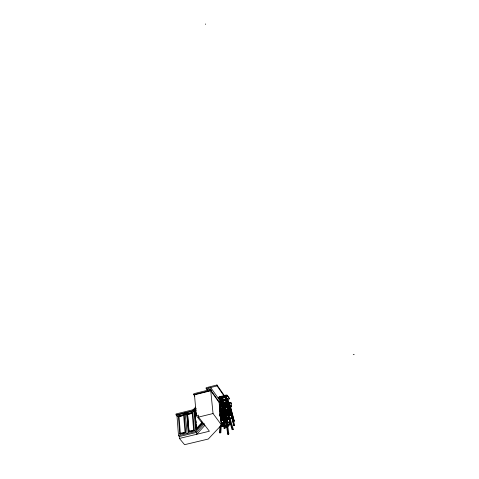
<?xml version="1.0" encoding="UTF-8"?>
<svg xmlns="http://www.w3.org/2000/svg" width="479" height="479" viewBox="0 0 479 479"><rect width="100%" height="100%" fill="white"/><g stroke="black" fill="none" stroke-linecap="round" stroke-linejoin="round"><path stroke-width="0.72" d="M224.346 413.347L224.908 413.353L224.591 410.042M224.861 406.114L225.052 407.437L225.25 406.641L224.765 426.226L223.837 426.328L223.891 426.729L224.819 426.633L224.95 419.269L232.099 418.508L224.986 419.49M225.016 418.754L225.286 407.785M223.891 426.729L224.022 419.167M223.819 415.305L224.196 419.233L224.759 419.239L224.783 418.454L224.22 418.448M224.873 406.21L224.256 422.28L223.406 422.37L224.034 404.384L224.873 404.294L224.92 404.659M223.406 422.37L223.459 420.957M223.513 419.544L223.944 408.581M224.004 407.084L224.034 404.384M224.094 404.839L224.495 407.497M224.256 422.28L224.873 404.294M224.891 405.354L224.885 404.384L227.435 404.09M185.738 413.682L185.858 413.042L186.433 413.347M185.666 413.533L185.672 413.197M186.115 413.79L186.139 413.383M186.259 413.844L186.367 413.365M186.259 413.581L186.127 413.76M186.373 413.269L186.241 413.383M184.301 413.682L184.487 414.084L184.295 413.85M184.816 414.084C184.864 412.97 184.493 414.892 184.589 413.419M185.014 414.018L184.66 413.844L185.05 414.155M185.116 413.766C185.098 412.7 184.996 414.598 184.601 414.084M184.948 414.161L185.062 413.593M220.609 416.712L220.783 413.784L221.154 413.389L221.969 413.527L220.843 432.561L220.472 432.95L219.645 432.818L220.041 426.232M219.645 432.818L220.017 432.429L220.43 425.466M220.687 421.215L221.154 413.389M222.406 418.933L221.424 419.987L220.927 419.855L220.975 419.095L222.382 417.574M222.633 413.299L221.765 414.257L221.268 414.173L221.31 413.419L222.543 412.054M220.597 430.861L220.723 428.777M221.053 423.161L221.178 421.029M221.645 424.406L223.687 422.239L220.585 425.58L221.088 425.711L221.13 424.951M221.765 414.257L221.807 413.503M221.184 425.807L227.046 426.783L226.783 426.975L220.945 426.011L221.232 425.047L226.938 425.993L226.675 426.19M221.567 419.329L221.526 420.089L223.543 420.424M221.909 413.593L221.615 414.61M221.579 398.624L220.454 415.952L219.633 416.149L219.328 415.73L220.52 397.672L221.322 397.474L221.567 397.815L224.621 397.043M219.921 411.784L220.112 408.88M220.394 404.569L220.585 401.695M220.556 404.162L220.579 403.803M220.454 415.952L220.148 415.533L221.322 397.474M220.633 409.078L227.531 407.389L227.723 407.695L220.813 409.389L220.633 409.078L220.681 408.353L227.375 406.713M220.987 403.653L226.357 402.318L226.549 402.623L221.166 403.959L220.987 403.653L221.035 402.935L226.208 401.647L226.399 401.953M221.34 398.271L225.381 397.552L221.34 398.271L221.382 397.558L225.046 396.624M193.995 411.281C193.079 411.994 194.402 410.156 193.839 411.162M193.815 411.617L193.821 410.784L194.252 411.299M194.163 411.455L194.175 411.078M184.918 414.096L185.05 413.922M186.091 413.724L186.331 413.102M180.344 433.267L179.044 416.52L183.625 415.395L185.026 432.208L180.344 433.267L179.733 434.058L185.744 432.681L179.781 434.118L178.344 416.065L184.277 414.676L183.625 415.395L179.044 416.52L178.344 416.065M228.603 417.389L228.836 417.071L224.926 416.425M228.836 417.071L228.8 418.083L224.753 417.413M230.13 422.598L230.363 422.274L224.651 421.328M230.363 422.274L230.333 423.292L225.19 422.442M193.534 411.078L195.983 408.234M176.607 414.736L176.943 415.161L193.983 410.97L196.037 408.641M198.803 426.987L196.276 429.555L194.684 411.527L196.079 409.946M195.773 410.497L194.839 411.551L195.354 417.323M195.941 410.778L195.037 411.802L196.438 429.579L195.929 423.813M192.815 412.581L192.169 413.299L187.564 414.431L186.858 413.976L192.815 412.581L186.9 414.036L188.397 432.04L194.384 430.597L192.774 412.521M219.226 404.971L222.621 401.222M221.268 414.173L222.567 412.736M201.581 423.035L196.522 428.591L201.743 423.059L202.108 423.358L200.222 425.43M196.276 429.555L201.946 423.328L201.815 421.879M226.339 413.173L225.513 414.084L225.621 414.862L226.118 414.946L227.86 413.036M204.036 423.598L202.683 423.927L195.785 431.477L178.505 435.639L176.943 415.161M204.234 423.957L196.51 432.393L179.254 436.543L178.505 435.639M225.621 414.862L227.369 412.952M204.892 425.34L196.677 434.291L196.51 432.393L195.785 431.477L193.983 410.97M220.352 412.317L222.31 410.198A1.114 0.551 -5.8 0 1 222.472 410.066M220.406 412.802L221.873 411.216M221.663 413.856L221.969 413.527M220.927 419.855L223.37 417.227L223.322 416.562M224.986 414.497L226.01 414.167M225.95 411.689L228.196 411.982L233.303 429.316L232.926 429.705L232.099 429.573L227.208 412.934M226.591 415.071L229.555 411.904L229.501 411.419A1.114 0.545 -6 0 0 229.243 410.784M228.89 418.724L226.926 420.819L226.435 420.79L226.328 420.005L228.22 417.981M226.435 420.79L228.405 418.694M221.142 424.274L223.693 421.568M220.268 413.395L221.496 425.017L208.269 439.045L184.577 444.68L179.397 438.435L179.254 436.543M221.088 425.711L223.795 422.843M224.879 423.244L225.238 427.957L224.825 428.388L224.064 428.262L224.477 427.831L224.37 426.382M177.446 416.574L176.074 414.868L176.003 413.946L193.127 409.725L195.636 407.102M195.713 408.024L193.205 410.647L193.127 409.725M230.465 423.885L227.735 426.729L227.244 426.699L227.136 425.909L230.225 422.682M228.657 424.867L230.195 423.25M227.244 426.699L230.429 423.376M226.333 415.652L228.83 433.848L228.423 434.273L227.675 434.154L228.088 433.729L225.393 414.06M232.099 429.573L232.477 429.178L233.303 429.316M184.445 413.575L184.906 413.401M185.756 413.251L186.367 413.179M193.791 410.784L194.061 410.898M224.633 420.843L226.232 420.867L226.124 420.083L224.573 420.065M227.202 403.264L228.489 405.09L229.016 404.893L227.303 402.468M230.369 409.796L229.842 409.988L230.052 410.743L230.579 410.551L230.369 409.796L228.321 406.869M222.992 399.714L226.034 398.941M224.561 395.905L216.969 384.984L206.09 387.721L206.18 388.655L207.473 390.457M206.18 388.655L217.065 385.918L223.819 395.612M226.848 399.528L222.998 400.504L225.747 400.109M210.874 389.427L193.714 393.732L193.797 394.666L194.899 396.151M193.797 394.666L210.97 390.367L219.532 402.402L219.113 402.504L210.748 390.762L213.047 413.539L221.496 425.017M353.251 354.694L354.197 354.46M194.013 394.953L211.173 390.654M220.394 400.169L218.813 397.516A1.138 0.575 -5.8 0 1 219.52 396.732L225.968 395.133A1.138 0.575 -6 0 1 227.405 395.385L229.339 398.594A1.132 0.569 -6 0 1 228.621 399.372M218.867 398.007A1.138 0.575 -5.8 0 1 219.574 397.223L226.022 395.624A1.138 0.575 -6 0 1 227.459 395.876L229.339 398.594M225.004 396.564L225.89 396.343L226.16 396.732L230.07 413.611L229.166 413.832L228.896 413.449L225.004 396.564L225.232 396.887M225.447 396.905L226.16 396.732M225.603 397.576L226.142 397.438L227.459 399.282L226.926 399.414L226.262 398.492M221.915 398.522L223.214 400.031M226.723 398.666L227.387 398.504L227.687 398.929L232.89 417.736L232.076 417.933L231.776 417.514L226.777 399.396M222.777 400.48L222.244 400.612L220.909 398.779L221.442 398.648L222.777 400.48L222.771 399.69M222.921 400.779L225.058 400.252M176.074 414.868L194.558 410.311M178.392 416.125L184.277 414.676M226.441 405.126L223.04 405.725L228.369 404.653M228.579 405.402L223.046 406.515L228.573 405.384L229.19 407.485M187.606 414.485L188.966 431.19L187.564 414.431L192.169 413.299L193.666 430.124L188.966 431.19L188.397 432.04L186.858 413.976M194.474 394.84L196.336 415.652L198.39 415.149L198.569 417.077L209.407 431.238L179.397 438.435M198.569 417.077L213.047 413.539M223.938 411.754L227.268 410.946M219.328 415.73L220.148 415.533M228.896 413.449L229.794 413.227L230.07 413.611M222.22 419.832L223.112 419.61L223.388 419.987L222.496 420.203L222.22 419.832L222.154 411.802M231.776 417.514L232.59 417.317L232.89 417.736M188.349 431.98L194.384 430.597L193.666 430.124M222.825 405.719L222.286 405.785L222.292 406.581L222.831 406.509L222.825 405.719L221.136 403.366L221.088 404.084L222.831 406.509M185.822 413.718L186.385 413.401M222.873 411.712L222.328 411.778L222.334 412.581L222.879 412.515L222.873 411.712L221.202 409.371M224.861 405.072L227.549 404.767M225.262 406.707L227.166 406.491M227.92 407.18L229.261 407.03M226.615 407.611L229.291 407.306M228.052 409.228L224.681 409.599L224.717 409.928M226.064 409.779L228.094 409.557M228.196 410.24L224.687 410.623L224.657 410.299L229.555 409.761M222.921 403.42A1.126 0.563 -5.8 0 1 223.346 403.33L226.699 402.965M228.046 402.815L230.058 402.599A1.126 0.563 -6 0 1 231.243 403.037L231.632 406.437A1.12 0.557 -6 0 1 230.585 407.108L226.872 407.509M222.974 403.905A1.126 0.563 -5.8 0 1 223.394 403.815L226.753 403.45M228.77 403.234L230.112 403.09A1.126 0.563 -6 0 1 231.297 403.522L231.243 403.037M228.705 403.875L229.627 403.773L234.261 421.203L233.327 421.304L232.375 417.76M226.489 412.682L228.501 412.461M230.68 412.778L225.094 413.383L230.704 413M231.447 414.113L224.477 414.868L224.513 415.191M225.908 415.042L227.303 414.892M231.674 415.119L224.483 415.898L224.453 415.568L230.914 414.874M227.776 418.412L230.543 418.113M223.346 421.921L224.196 421.831M231.986 416.089L233.279 420.891L234.213 420.79M230.285 411.126L233.776 425.256L234.626 425.166L234.674 425.609L233.83 425.705L230.165 410.874M227.136 425.909L227.627 425.939M226.328 420.005L226.818 420.035M228.896 418.167L229.381 418.203M220.017 432.429L220.843 432.561M228.088 433.729L228.83 433.848M225.375 412.245L227.513 412.593L227.315 411.91M224.477 427.831L225.238 427.957M224.681 416.748L225.986 416.964M224.825 419.867L226.124 420.083M221.328 419.532L222.627 419.748M224.891 420.646L226.232 420.867M221.28 420.293L223.292 420.622M226.549 422.005L227.98 422.239M224.998 417.095L229.034 417.76M224.699 421.999L230.567 422.969M221.699 425.364L223.118 425.597M224.543 425.837L225.968 426.071M219.927 414.557L222.519 414.994M194.684 411.527L195.192 411.832M193.606 411.461L193.983 411.527M225.154 410.545L227.106 410.874M223.98 411.269L223.238 411.138L223.831 419.125M220.975 419.095L221.472 419.233M210.97 390.367L210.682 387.523L219.232 399.594L220.526 399.959M185.618 413.293L185.607 413.539M223.274 411.916L229.932 410.299M185.026 432.208L185.744 432.681L184.235 414.622M185.11 412.641L187.127 433.561M186.193 413.006L186.445 413.323M196.336 415.652L202.683 423.927M225.986 396.774L227.459 399.282M220.987 404.767L222.292 406.581M206.952 388.924L207.814 390.128M220.741 409.509L222.879 412.515M220.627 410.186L222.334 412.581M218.813 397.516L220.723 400.216M227.148 401.797L228.908 404.521M228.788 408.94L230.052 410.743M228.477 407.545L230.579 410.551M205.377 23.95L205.575 24.393M194.043 410.856L193.845 411.407M227.375 411.844L232.477 429.178M227.387 398.504L232.59 417.317M228.285 404.336L228.489 405.09M230.148 410.964L232.076 417.933M234.261 421.203L229.627 403.773M232.237 414.383L232.423 415.065M228.711 403.947L228.896 404.617M229.249 405.905L230.345 409.97M230.704 411.323L231.255 413.353M232.896 418.191L234.674 425.609M225.89 396.343L229.794 413.227M225.435 397.654L226.25 401.168M226.573 402.576L227.22 405.39M227.866 408.204L229.166 413.832M225.004 418.706L231.926 417.963M225.154 412.826L230.513 412.239M224.232 404.827L224.417 406.09M229.675 404.887L229.854 406.204M226.872 420.424L226.926 420.819M228.22 432.818L228.423 434.273M225.92 420.676L225.974 421.065M225.088 415.227L227.675 434.154M224.561 410.737L224.908 413.353M224.765 426.226L224.819 426.633M224.334 406.737L224.388 407.15M225.25 406.641L225.298 406.982M224.388 415.305L224.759 419.239M231.632 406.437L231.579 405.947A1.12 0.557 -6 0 1 231.076 406.485M233.279 420.891L233.327 421.304M233.776 425.256L233.83 425.705M231.896 416.389L232.04 417.646M230.058 402.599L230.112 403.09M227.405 395.385L227.459 395.876M225.968 395.133L226.022 395.624M223.346 403.33L223.394 403.815M222.154 400.468L222.208 400.959A1.132 0.569 -5.8 0 1 221.1 400.929M222.31 410.198L222.364 410.683A1.114 0.551 -5.8 0 1 222.525 410.551M219.52 396.732L219.574 397.223M219.232 399.594L219.532 402.402M219.113 402.504L220.112 411.946M216.969 384.984L217.065 385.918M208.898 387.972L209.083 389.876M196.516 412.826L196.647 414.287M195.45 414.748L195.648 416.94M195.971 420.592L196.168 422.777M196.492 426.43L196.618 427.891M195.48 418.766L195.797 422.37M223.903 411.353L223.95 412.012M222.986 413.712L223.412 419.4M223.615 422.209L224.064 428.262M223.226 406.324L223.226 406.719M223.172 399.965L223.316 411.964M223.322 412.694L223.388 419.987M222.945 399.648L223.112 419.61M222.334 400.252L222.37 404.683M222.382 406.162L222.496 420.203M222.064 399.863L222.154 411.054M229.279 398.103A1.132 0.569 -6 0 1 229.219 398.546M228.95 398.744A1.132 0.569 -6 0 1 228.705 398.845M222.484 403.641A1.126 0.563 -5.8 0 0 222.298 404.007L222.352 404.498A1.126 0.563 -5.8 0 1 222.466 404.198M223.909 407.833A1.12 0.557 -5.8 0 1 222.998 407.713M222.951 409.868A1.114 0.551 -5.8 0 1 223.801 409.832L223.849 410.323A1.114 0.551 -5.8 0 0 223.004 410.359M229.184 411.233A1.114 0.545 -5.9 0 1 229.555 411.904M229.974 410.85L223.094 412.521L229.974 410.85"/></g></svg>
